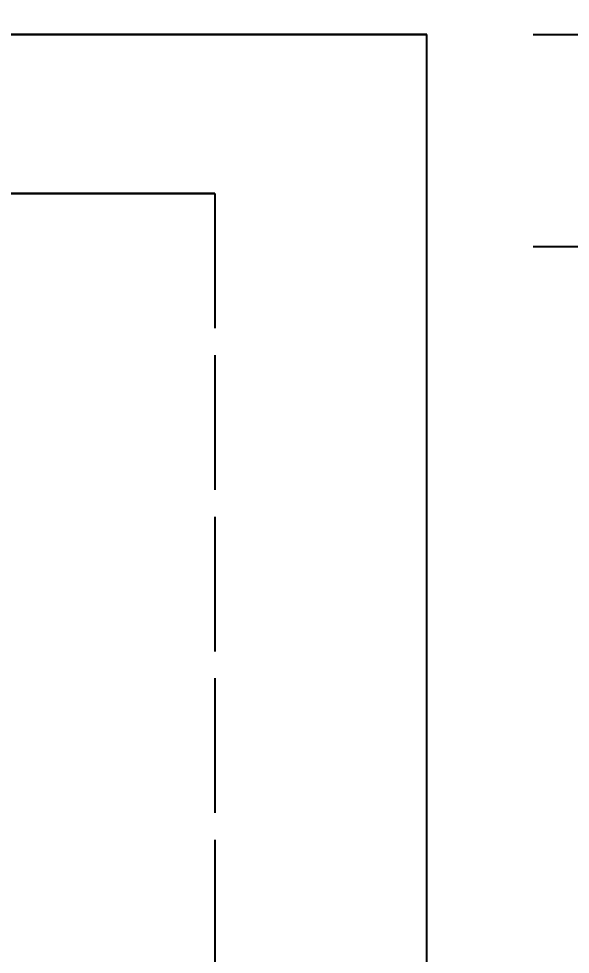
# Model space of a CAD drawing. Header units: millimetres. Extents: x -13 to 272, y -50 to 160.
# Drawn here: x 45.4 to 50.6, y 137.33 to 146.16 of the extents above; entities that cross this region are included whole.
import ezdxf

# ---------------------------------------------------------------- set-up
doc = ezdxf.new("R2010")
doc.units = ezdxf.units.MM
doc.linetypes.add('DASHED', pattern=[1.524, 1.27, -0.254])
for name, color, linetype in [('DIMS', 3, 'CONTINUOUS'), ('HIDDEN', 8, 'DASHED'), ('VISIBLE', 7, 'CONTINUOUS')]:
    doc.layers.add(name, color=color, linetype=linetype)
doc.styles.add('OpenSansCondensed-Light', font='OpenSansCondensed-Light.ttf')
doc.dimstyles.new('EZDXF', dxfattribs={"dimtxt": 0.25, "dimasz": 0.175, "dimexe": 0.375, "dimexo": 0.125, "dimgap": 0.1, "dimtad": 1, "dimlfac": 100, "dimzin": 12, "dimdsep": 46, "dimtxsty": 'OpenSansCondensed-Light', "dimblk": 'ARCHTICK', "dimcen": 2.5, "dimazin": 3, "dimtfac": 0.5, "dimtmove": 2, "dimatfit": 3})

# ---------------------------------------------------------------- blocks, each defined once
blk = doc.blocks.new('_ARCHTICK')
at = {"color": 0, "linetype": 'BYBLOCK', "const_width": 0.15}
blk.add_lwpolyline([(-0.5, -0.5), (0.5, 0.5)], dxfattribs=at)

msp = doc.modelspace()

# ---------------------------------------------------------------- linework, layer by layer
at = {"layer": 'HIDDEN'}
for points in [[(34.77381, 146.01), (35.53571, 146.01), (36.29762, 146.01), (37.05952, 146.01), (37.82143, 146.01), (38.58333, 146.01), (39.34524, 146.01), (40.10714, 146.01), (40.86905, 146.01), (41.63095, 146.01), (42.39286, 146.01), (43.15476, 146.01), (43.91667, 146.01), (44.67857, 146.01), (45.44048, 146.01), (46.20238, 146.01), (46.96429, 146.01), (47.72619, 146.01), (48.4881, 146.01), (49.25, 146.01)], [(47.25, 144.51), (46.55159, 144.51), (45.85317, 144.51), (45.15476, 144.51), (44.45635, 144.51), (43.75794, 144.51), (43.05952, 144.51), (42.36111, 144.51), (41.6627, 144.51), (40.96429, 144.51), (40.26587, 144.51), (39.56746, 144.51), (38.86905, 144.51), (38.17063, 144.51), (37.47222, 144.51), (36.77381, 144.51), (36.0754, 144.51), (35.37698, 144.51)], [(35.37698, 144.51), (36.0754, 144.51), (36.77381, 144.51), (37.47222, 144.51), (38.17063, 144.51), (38.86905, 144.51), (39.56746, 144.51), (40.26587, 144.51), (40.96429, 144.51), (41.6627, 144.51), (42.36111, 144.51), (43.05952, 144.51), (43.75794, 144.51), (44.45635, 144.51), (45.15476, 144.51), (45.85317, 144.51), (46.55159, 144.51), (47.25, 144.51)], [(47.25, 144.51), (47.25, 105.51)]]:
    msp.add_lwpolyline(points, dxfattribs=at)
at = {"layer": 'VISIBLE'}
for points in [[(49.25, 146.01), (48.4881, 146.01), (47.72619, 146.01), (46.96429, 146.01), (46.20238, 146.01), (45.44048, 146.01), (44.67857, 146.01), (43.91667, 146.01), (43.15476, 146.01), (42.39286, 146.01), (41.63095, 146.01), (40.86905, 146.01), (40.10714, 146.01), (39.34524, 146.01), (38.58333, 146.01), (37.82143, 146.01), (37.05952, 146.01), (36.29762, 146.01), (35.53571, 146.01), (34.77381, 146.01)], [(49.25, 105.51), (49.25, 146.01)]]:
    msp.add_lwpolyline(points, dxfattribs=at)

# ---------------------------------------------------------------- dimensions: what is measured, and where the dimension line sits
at = {"layer": 'DIMS'}
for base, p2 in [((54.75, 100.51), (49.75, 146.01)), ((61.75, 100.51), (49.75, 144.01))]:
    msp.add_linear_dim(base=base, p1=(49.75, 100.51), p2=p2, angle=90, dimstyle='EZDXF', override={"dimtxt": 1.6, "dimasz": 1, "dimexe": 0.6, "dimexo": 0.5, "dimdec": 2}, dxfattribs=at).render()

doc.saveas('drawing.dxf')
